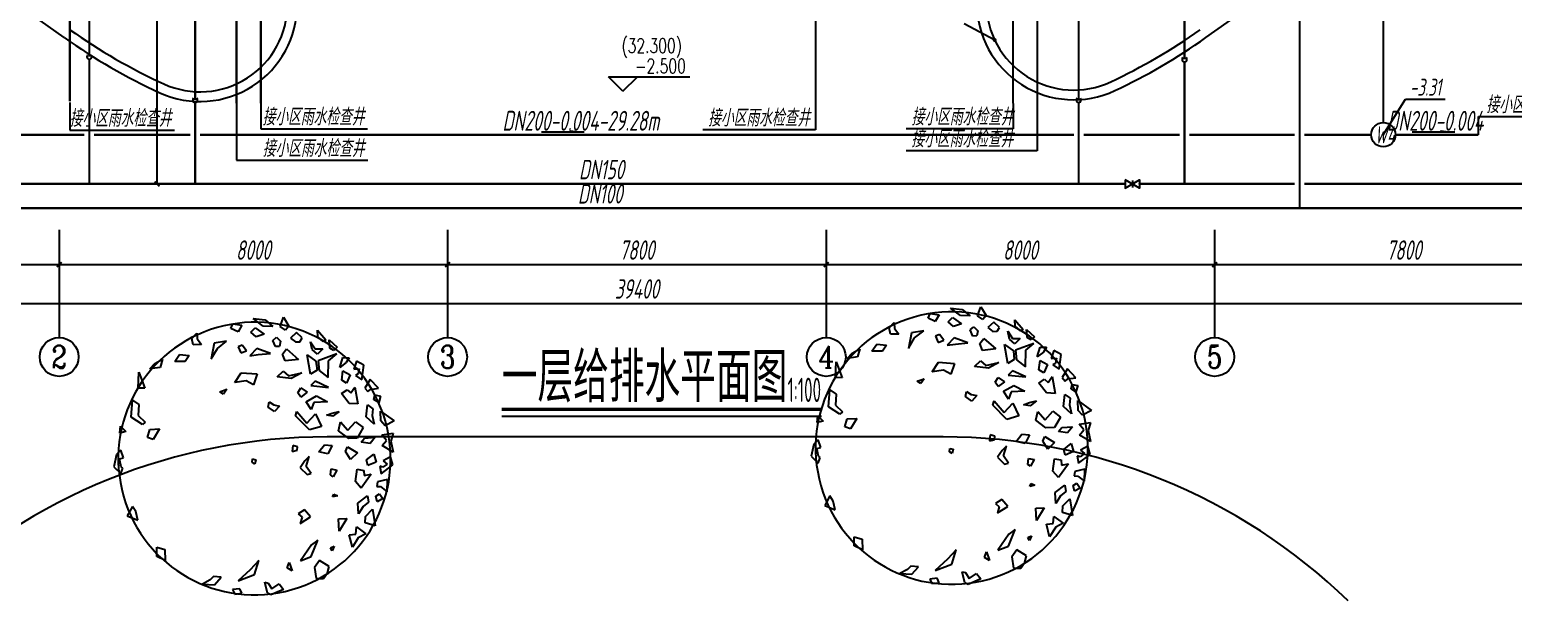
# Model space of a CAD drawing. Header units: millimetres. Extents: x 431368 to 504968, y -86454 to -30681.
# Drawn here: x 458347 to 488907, y -86454 to -74543 of the extents above; entities that cross this region are included whole.
import ezdxf
from ezdxf.enums import TextEntityAlignment as Align

# ---------------------------------------------------------------- set-up
doc = ezdxf.new("R2010")
doc.units = ezdxf.units.MM
doc.header["$LTSCALE"] = 1000
doc.header["$MEASUREMENT"] = 0
doc.linetypes.add('DASH', pattern=[0.35, 0.25, -0.1])
doc.layers.get('0').update_dxf_attribs({"linetype": 'CONTINUOUS'})
doc.layers.get('Defpoints').update_dxf_attribs({"linetype": 'CONTINUOUS'})
for name, color, linetype in [('AXIS', 3, 'CONTINUOUS'), ('AXIS_TEXT', 7, 'CONTINUOUS'), ('DIM_ELEV', 3, 'CONTINUOUS'), ('DIM_LEAD', 3, 'CONTINUOUS'), ('DIM_SYMB', 3, 'CONTINUOUS'), ('PIPE-污水', 2, 'DASH'), ('PIPE-消防', 1, 'TG_X'), ('PIPE-给水', 3, 'TG_J'), ('PIPE-雨水', 4, 'TG_Y'), ('PUB_TEXT', 7, 'CONTINUOUS'), ('ROAD', 8, 'CONTINUOUS'), ('TEXT_污水', 7, 'CONTINUOUS'), ('TWT_DIM', 3, 'CONTINUOUS'), ('TWT_LEAD', 3, 'CONTINUOUS'), ('TWT_SYMB', 3, 'CONTINUOUS'), ('TWT_TEXT', 7, 'CONTINUOUS'), ('VALVE_消防', 7, 'CONTINUOUS'), ('WELL_污水', 2, 'CONTINUOUS'), ('图层1', 251, 'CONTINUOUS')]:
    doc.layers.add(name, color=color, linetype=linetype)
doc.styles.add('_TCH_AXIS', font='COMPLEX', dxfattribs={"bigfont": 'GBCBIG'})
doc.styles.add('_TCH_DIM', font='SIMPLEX', dxfattribs={"bigfont": 'GBCBIG'})
doc.styles.add('COMPLEX', font='COMPLEX')
doc.styles.add('FS-TEXT', font='gbeitc.shx', dxfattribs={"width": 0.75, "height": 600, "bigfont": 'hztxt.shx'})
doc.styles.add('FS-TEXT_T3', font='gbeitc.shx', dxfattribs={"width": 0.75, "bigfont": 'hztxt.shx'})
doc.styles.get("Standard").update_dxf_attribs({"font": 'GBENOR', "bigfont": 'GBCBIG'})
doc.styles.add('TG_LINETYPE', font='SIMPLEX', dxfattribs={"width": 0.8, "height": 3, "bigfont": 'HZTXT'})
doc.linetypes.add('TG_J', pattern='A,2,-0.3,["J",TG_LINETYPE,S=0.1,R=0,X=-0.23,Y=-0.15],0', length=2.3)
doc.linetypes.add('TG_X', pattern='A,2,-0.3,["X",TG_LINETYPE,S=0.1,R=0,X=-0.23,Y=-0.15],0', length=2.3)
doc.linetypes.add('TG_X1', pattern='A,2,-0.6,["X1",TG_LINETYPE,S=0.1,R=0,X=-0.52,Y=-0.15],0', length=2.6)
doc.linetypes.add('TG_Y', pattern='A,3.5,-0.4,["Y",TG_LINETYPE,S=0.1,R=0,X=-0.35,Y=-0.2],0', length=3.9)
doc.dimstyles.new('_TCH_ARCH&&100', dxfattribs={"dimtxt": 400, "dimasz": 100, "dimexe": 250, "dimexo": 300, "dimgap": 100, "dimtad": 1, "dimdec": 0, "dimzin": 0, "dimdsep": 46, "dimtxsty": 'FS-TEXT_T3', "dimblk": 'ARCHTICK', "dimcen": 0.09, "dimclrt": 7, "dimazin": 2, "dimtfac": 1, "dimtdec": 0, "dimtix": 1, "dimtmove": 2, "dimatfit": 3, "dimfxl": 1, "dimtolj": 1, "dimtzin": 0, "dimarcsym": 0})
doc.dimstyles.new('_TWT_ARCH&&100', dxfattribs={"dimtxt": 400, "dimasz": 100, "dimexe": 250, "dimexo": 300, "dimgap": 100, "dimtad": 1, "dimdec": 0, "dimzin": 0, "dimdsep": 46, "dimtxsty": 'FS-TEXT_T3', "dimblk": 'ARCHTICK', "dimcen": 0.09, "dimclrt": 7, "dimazin": 2, "dimtfac": 1, "dimtdec": 0, "dimtix": 1, "dimtmove": 2, "dimatfit": 3, "dimfxl": 1, "dimtolj": 1, "dimtzin": 0, "dimarcsym": 0})

# ---------------------------------------------------------------- blocks, each defined once
blk = doc.blocks.new('_AXISO')
blk.add_circle((0, 0), 0.5)
at = {"layer": 'AXIS_TEXT', "style": 'COMPLEX', "width": 1.041667}
blk.add_attdef('A', text='', height=0.56, dxfattribs=at).set_placement((-0.25, -0.28), (0.25, -0.28), align=Align.FIT)
blk = doc.blocks.new('A$C582D6D0B')
at = {"layer": '图层1'}
for p, q in [((45285, 5749), (45074, 5905)), ((45074, 5905), (45321, 5877)), ((45321, 5877), (45483, 5743)), ((45636, 5745), (45703, 5931)), ((45703, 5931), (45810, 5751)), ((30255, 5481), (30298, 5577)), ((30298, 5577), (30480, 5550)), ((30480, 5550), (30402, 5413)), ((30922, 5533), (30711, 5689)), ((30711, 5689), (30958, 5660)), ((31120, 5527), (30922, 5533)), ((30958, 5660), (31120, 5527)), ((31273, 5528), (31340, 5714)), ((31379, 5450), (31273, 5528)), ((31340, 5714), (31447, 5534)), ((31447, 5534), (31379, 5450)), ((43811, 5494), (43917, 5604)), ((43917, 5604), (43922, 5486)), ((44618, 5698), (44662, 5793)), ((44765, 5629), (44618, 5698)), ((44662, 5793), (44843, 5767)), ((44843, 5767), (44765, 5629)), ((45030, 5622), (45119, 5711)), ((45139, 5527), (45030, 5622)), ((45119, 5711), (45302, 5582)), ((45302, 5582), (45139, 5527)), ((45483, 5743), (45285, 5749)), ((45485, 5453), (45557, 5521)), ((45557, 5521), (45641, 5438)), ((45742, 5666), (45636, 5745)), ((45810, 5751), (45742, 5666)), ((45972, 5617), (45846, 5502)), ((45846, 5502), (45951, 5424)), ((46086, 5507), (45972, 5617)), ((46038, 5427), (46086, 5507)), ((46409, 5530), (46400, 5664)), ((46400, 5664), (46577, 5466)), ((46518, 5436), (46409, 5530)), ((29448, 5278), (29554, 5388)), ((29478, 5148), (29448, 5278)), ((29554, 5388), (29559, 5269)), ((29559, 5269), (29651, 5154)), ((30162, 5220), (29908, 5179)), ((29976, 5075), (30162, 5220)), ((30402, 5413), (30255, 5481)), ((30666, 5405), (30755, 5494)), ((30776, 5311), (30666, 5405)), ((30755, 5494), (30938, 5366)), ((30938, 5366), (30776, 5311)), ((31121, 5237), (31193, 5305)), ((31172, 5112), (31121, 5237)), ((31193, 5305), (31278, 5222)), ((31278, 5222), (31259, 5115)), ((31609, 5401), (31482, 5286)), ((31482, 5286), (31588, 5208)), ((31588, 5208), (31675, 5211)), ((31722, 5290), (31609, 5401)), ((31675, 5211), (31722, 5290)), ((31932, 5048), (31894, 5210)), ((31894, 5210), (31994, 5062)), ((32045, 5313), (32036, 5448)), ((32036, 5448), (32213, 5250)), ((32155, 5219), (32045, 5313)), ((32213, 5250), (32155, 5219)), ((32296, 5081), (32280, 5248)), ((32280, 5248), (32446, 5098)), ((43841, 5364), (43811, 5494)), ((44015, 5370), (43841, 5364)), ((43922, 5486), (44015, 5370)), ((44272, 5396), (44214, 5075)), ((44214, 5075), (44339, 5292)), ((44525, 5437), (44272, 5396)), ((44339, 5292), (44525, 5437)), ((44850, 5358), (44770, 5323)), ((44770, 5323), (44821, 5198)), ((44821, 5198), (44942, 5243)), ((44942, 5243), (44850, 5358)), ((45150, 5291), (45010, 5139)), ((45437, 5186), (45150, 5291)), ((45535, 5328), (45485, 5453)), ((45622, 5331), (45535, 5328)), ((45641, 5438), (45622, 5331)), ((45680, 5174), (45766, 5279)), ((45766, 5279), (46013, 5063)), ((45951, 5424), (46038, 5427)), ((46295, 5264), (46257, 5427)), ((46257, 5427), (46357, 5279)), ((46404, 5170), (46295, 5264)), ((46357, 5279), (46510, 5280)), ((46510, 5280), (46404, 5170)), ((46577, 5466), (46518, 5436)), ((46659, 5297), (46643, 5464)), ((46643, 5464), (46809, 5315)), ((46737, 5247), (46659, 5297)), ((46809, 5315), (46737, 5247)), ((29097, 4804), (29196, 4946)), ((29196, 4946), (29398, 4925)), ((29398, 4925), (29316, 4803)), ((29651, 5154), (29478, 5148)), ((29908, 5179), (29851, 4858)), ((29851, 4858), (29976, 5075)), ((30486, 5142), (30407, 5106)), ((30407, 5106), (30458, 4981)), ((30458, 4981), (30579, 5026)), ((30579, 5026), (30486, 5142)), ((30787, 5074), (30647, 4922)), ((30647, 4922), (30817, 4945)), ((31074, 4970), (30787, 5074)), ((30817, 4945), (31074, 4970)), ((31259, 5115), (31172, 5112)), ((31317, 4958), (31403, 5063)), ((31372, 4816), (31317, 4958)), ((31403, 5063), (31650, 4846)), ((31895, 4544), (31825, 4938)), ((31825, 4938), (32008, 4810)), ((32041, 4954), (31932, 5048)), ((31994, 5062), (32147, 5064)), ((32147, 5064), (32041, 4954)), ((32434, 4959), (32050, 4819)), ((32269, 4818), (32434, 4959)), ((32374, 5030), (32296, 5081)), ((32446, 5098), (32374, 5030)), ((42948, 4868), (43054, 4978)), ((43159, 4900), (42948, 4868)), ((43054, 4978), (43209, 5065)), ((43209, 5065), (43159, 4900)), ((43460, 5020), (43559, 5163)), ((43679, 5020), (43460, 5020)), ((43559, 5163), (43761, 5141)), ((43761, 5141), (43679, 5020)), ((45010, 5139), (45180, 5161)), ((45180, 5161), (45437, 5186)), ((45735, 5033), (45680, 5174)), ((46013, 5063), (45735, 5033)), ((46258, 4760), (46189, 5155)), ((46189, 5155), (46372, 5026)), ((46372, 5026), (46392, 4843)), ((46797, 5175), (46413, 5036)), ((46413, 5036), (46437, 4836)), ((46624, 4691), (46632, 5035)), ((46632, 5035), (46797, 5175)), ((46861, 4900), (46923, 5102)), ((46991, 4998), (46861, 4900)), ((46923, 5102), (47056, 5098)), ((47056, 5098), (46991, 4998)), ((47203, 5030), (47153, 4865)), ((47354, 4945), (47203, 5030)), ((47314, 4645), (47354, 4945)), ((28585, 4652), (28691, 4762)), ((28796, 4683), (28585, 4652)), ((28691, 4762), (28846, 4849)), ((28846, 4849), (28796, 4683)), ((29316, 4803), (29097, 4804)), ((31207, 4488), (31334, 4603)), ((31334, 4603), (31443, 4508)), ((31650, 4846), (31372, 4816)), ((32029, 4626), (31895, 4544)), ((32008, 4810), (32029, 4626)), ((32050, 4819), (32074, 4620)), ((32074, 4620), (32261, 4475)), ((32261, 4475), (32269, 4818)), ((32498, 4683), (32560, 4886)), ((32628, 4782), (32498, 4683)), ((32537, 4419), (32558, 4612)), ((32558, 4612), (32709, 4527)), ((32560, 4886), (32693, 4882)), ((32693, 4882), (32628, 4782)), ((32840, 4813), (32790, 4648)), ((32790, 4648), (32898, 4656)), ((32991, 4729), (32840, 4813)), ((32898, 4656), (32879, 4549)), ((32950, 4429), (32991, 4729)), ((42711, 4472), (42723, 4799)), ((42723, 4799), (42843, 4468)), ((44699, 4589), (44828, 4789)), ((44931, 4625), (44699, 4589)), ((44828, 4789), (45162, 4764)), ((45082, 4541), (44931, 4625)), ((45162, 4764), (45082, 4541)), ((45570, 4704), (45697, 4819)), ((45863, 4669), (45570, 4704)), ((45697, 4819), (45806, 4725)), ((45806, 4725), (46076, 4787)), ((46076, 4787), (45863, 4669)), ((46392, 4843), (46258, 4760)), ((46357, 4613), (46268, 4524)), ((46627, 4487), (46357, 4613)), ((46437, 4836), (46624, 4691)), ((46900, 4635), (46921, 4828)), ((47002, 4573), (46900, 4635)), ((46921, 4828), (47072, 4743)), ((47072, 4743), (47002, 4573)), ((47153, 4865), (47261, 4872)), ((47242, 4766), (47183, 4735)), ((47183, 4735), (47314, 4645)), ((47261, 4872), (47242, 4766)), ((47487, 4651), (47375, 4472)), ((47661, 4469), (47487, 4651)), ((28348, 4255), (28360, 4583)), ((28360, 4583), (28480, 4252)), ((30335, 4372), (30464, 4573)), ((30568, 4409), (30335, 4372)), ((30464, 4573), (30799, 4548)), ((30719, 4324), (30568, 4409)), ((30799, 4548), (30719, 4324)), ((31499, 4453), (31207, 4488)), ((31443, 4508), (31713, 4571)), ((31713, 4571), (31499, 4453)), ((31994, 4396), (31905, 4307)), ((31905, 4307), (32264, 4271)), ((32264, 4271), (31994, 4396)), ((32638, 4357), (32537, 4419)), ((32709, 4527), (32638, 4357)), ((32879, 4549), (32820, 4518)), ((32820, 4518), (32950, 4429)), ((33124, 4435), (33012, 4255)), ((33298, 4253), (33124, 4435)), ((42843, 4468), (42711, 4472)), ((44392, 4398), (44534, 4448)), ((44469, 4348), (44392, 4398)), ((44534, 4448), (44469, 4348)), ((45996, 4376), (46061, 4476)), ((46060, 4288), (45996, 4376)), ((46191, 4386), (46060, 4288)), ((46061, 4476), (46191, 4386)), ((46169, 4193), (46383, 4311)), ((46268, 4524), (46627, 4487)), ((46383, 4311), (46608, 4192)), ((46897, 4361), (47011, 4439)), ((47054, 4158), (46897, 4361)), ((47011, 4439), (47092, 4372)), ((47092, 4372), (47173, 4493)), ((47173, 4493), (47231, 4148)), ((47375, 4472), (47436, 4400)), ((47436, 4400), (47491, 4447)), ((47491, 4447), (47661, 4469)), ((47560, 4241), (47583, 4332)), ((47583, 4332), (47698, 4307)), ((47698, 4307), (47662, 4179)), ((28201, 3658), (28230, 4006)), ((28230, 4006), (28360, 3917)), ((28480, 4252), (28348, 4255)), ((30029, 4182), (30171, 4232)), ((30106, 4132), (30029, 4182)), ((30171, 4232), (30106, 4132)), ((31633, 4159), (31697, 4259)), ((31697, 4071), (31633, 4159)), ((31697, 4259), (31828, 4170)), ((31828, 4170), (31697, 4071)), ((31806, 3977), (32020, 4095)), ((31910, 3813), (31806, 3977)), ((32245, 3976), (31963, 3962)), ((32020, 4095), (32245, 3976)), ((32534, 4145), (32648, 4222)), ((32690, 3942), (32534, 4145)), ((32648, 4222), (32729, 4156)), ((32729, 4156), (32810, 4277)), ((32810, 4277), (32868, 3932)), ((33012, 4255), (33073, 4184)), ((33073, 4184), (33128, 4231)), ((33128, 4231), (33298, 4253)), ((33197, 4025), (33220, 4115)), ((33299, 3963), (33197, 4025)), ((33220, 4115), (33335, 4091)), ((33335, 4091), (33299, 3963)), ((42564, 3874), (42593, 4223)), ((42593, 4223), (42723, 4133)), ((42723, 4133), (42709, 3908)), ((45385, 4081), (45404, 4188)), ((45515, 3991), (45385, 4081)), ((45404, 4188), (45506, 4126)), ((45506, 4126), (45621, 4101)), ((45621, 4101), (45515, 3991)), ((45952, 3904), (45974, 3995)), ((45974, 3995), (46184, 3753)), ((46273, 4029), (46169, 4193)), ((46326, 4178), (46273, 4029)), ((46608, 4192), (46326, 4178)), ((46706, 3958), (46851, 3992)), ((46851, 3992), (46720, 3894)), ((47231, 4148), (47054, 4158)), ((47402, 3880), (47433, 4126)), ((47433, 4126), (47539, 4048)), ((47539, 4048), (47527, 3909)), ((47662, 4179), (47560, 4241)), ((47706, 3796), (47703, 4001)), ((47703, 4001), (47983, 3797)), ((28360, 3917), (28346, 3691)), ((28346, 3691), (28488, 3553)), ((31022, 3864), (31041, 3971)), ((31152, 3775), (31022, 3864)), ((31041, 3971), (31143, 3909)), ((31143, 3909), (31258, 3885)), ((31258, 3885), (31152, 3775)), ((31588, 3688), (31611, 3778)), ((31875, 3395), (31588, 3688)), ((31611, 3778), (31820, 3536)), ((31820, 3536), (31995, 3730)), ((31963, 3962), (31910, 3813)), ((31995, 3730), (32121, 3469)), ((32221, 3697), (32342, 3742)), ((32357, 3677), (32221, 3697)), ((32342, 3742), (32488, 3776)), ((32488, 3776), (32357, 3677)), ((32868, 3932), (32690, 3942)), ((33039, 3664), (33070, 3910)), ((33070, 3910), (33176, 3832)), ((33176, 3832), (33164, 3692)), ((33164, 3692), (33205, 3514)), ((33343, 3580), (33340, 3784)), ((33340, 3784), (33620, 3581)), ((42333, 3547), (42344, 3687)), ((42344, 3687), (42457, 3576)), ((42796, 3723), (42564, 3874)), ((42709, 3908), (42851, 3770)), ((42851, 3770), (42796, 3723)), ((46238, 3611), (45952, 3904)), ((46184, 3753), (46358, 3947)), ((46484, 3685), (46238, 3611)), ((46358, 3947), (46484, 3685)), ((46584, 3913), (46706, 3958)), ((46720, 3894), (46584, 3913)), ((46833, 3595), (46879, 3776)), ((46879, 3776), (47028, 3606)), ((47028, 3606), (47185, 3779)), ((47185, 3779), (47343, 3661)), ((47568, 3730), (47402, 3880)), ((47527, 3909), (47568, 3730)), ((47795, 3697), (47706, 3796)), ((47983, 3797), (47795, 3697)), ((27970, 3331), (27981, 3470)), ((27981, 3470), (28094, 3360)), ((28433, 3506), (28201, 3658)), ((28488, 3553), (28433, 3506)), ((28538, 3240), (28588, 3405)), ((28588, 3405), (28782, 3416)), ((28782, 3416), (28657, 3199)), ((32121, 3469), (31875, 3395)), ((32470, 3379), (32516, 3560)), ((32681, 3222), (32470, 3379)), ((32516, 3560), (32665, 3389)), ((32665, 3389), (32822, 3562)), ((32822, 3562), (32980, 3445)), ((32980, 3445), (32855, 3228)), ((33205, 3514), (33039, 3664)), ((33432, 3481), (33343, 3580)), ((33620, 3581), (33432, 3481)), ((42457, 3576), (42333, 3547)), ((42901, 3457), (42951, 3622)), ((43020, 3416), (42901, 3457)), ((42951, 3622), (43145, 3632)), ((43145, 3632), (43020, 3416)), ((47044, 3439), (46833, 3595)), ((47218, 3445), (47044, 3439)), ((47343, 3661), (47218, 3445)), ((47303, 3362), (47371, 3446)), ((47484, 3335), (47303, 3362)), ((47371, 3446), (47587, 3461)), ((47587, 3461), (47484, 3335)), ((47729, 3511), (47961, 3548)), ((47821, 3396), (47729, 3511)), ((47736, 3291), (47821, 3396)), ((47961, 3548), (47911, 3383)), ((47911, 3383), (47964, 3155)), ((28094, 3360), (27970, 3331)), ((28657, 3199), (28538, 3240)), ((31532, 3077), (31517, 2954)), ((31627, 3047), (31532, 3077)), ((32067, 2944), (32186, 3091)), ((32186, 3091), (32343, 3076)), ((32343, 3076), (32252, 2901)), ((32855, 3228), (32681, 3222)), ((32940, 3145), (33008, 3229)), ((33121, 3119), (32940, 3145)), ((33008, 3229), (33224, 3245)), ((33224, 3245), (33121, 3119)), ((33365, 3295), (33598, 3331)), ((33458, 3179), (33365, 3295)), ((33372, 3074), (33458, 3179)), ((33601, 2939), (33372, 3074)), ((33598, 3331), (33548, 3166)), ((33548, 3166), (33601, 2939)), ((42260, 3104), (42208, 2853)), ((42349, 3192), (42260, 3104)), ((42407, 3035), (42349, 3192)), ((45895, 3293), (45880, 3170)), ((45880, 3170), (45984, 3194)), ((45990, 3264), (45895, 3293)), ((45984, 3194), (45990, 3264)), ((46233, 3064), (46144, 2975)), ((46170, 2861), (46233, 3064)), ((46430, 3160), (46549, 3307)), ((46615, 3118), (46430, 3160)), ((46549, 3307), (46706, 3292)), ((46706, 3292), (46615, 3118)), ((46976, 3167), (47019, 3262)), ((47079, 3003), (46976, 3167)), ((47019, 3262), (47223, 3138)), ((47223, 3138), (47079, 3003)), ((47414, 2995), (47565, 3116)), ((47565, 3116), (47612, 2950)), ((47964, 3155), (47736, 3291)), ((47907, 3060), (47756, 2978)), ((47954, 2893), (47907, 3060)), ((27897, 2887), (27845, 2636)), ((27986, 2976), (27897, 2887)), ((27961, 2799), (28044, 2819)), ((27998, 2637), (27961, 2799)), ((28044, 2819), (27986, 2976)), ((30693, 2729), (30698, 2799)), ((30698, 2799), (30768, 2781)), ((30768, 2781), (30745, 2690)), ((31517, 2954), (31621, 2978)), ((31621, 2978), (31627, 3047)), ((31781, 2758), (31682, 2616)), ((31870, 2847), (31781, 2758)), ((31807, 2645), (31870, 2847)), ((32252, 2901), (32067, 2944)), ((32613, 2950), (32656, 3046)), ((32716, 2786), (32613, 2950)), ((32656, 3046), (32860, 2922)), ((32860, 2922), (32716, 2786)), ((33051, 2779), (33202, 2900)), ((33079, 2663), (33051, 2779)), ((33202, 2900), (33249, 2733)), ((33544, 2843), (33392, 2761)), ((33392, 2761), (33474, 2691)), ((33591, 2677), (33544, 2843)), ((42208, 2853), (42350, 2714)), ((42324, 3016), (42407, 3035)), ((42361, 2854), (42324, 3016)), ((42350, 2714), (42390, 2826)), ((42390, 2826), (42361, 2854)), ((45056, 2946), (45062, 3015)), ((45109, 2907), (45056, 2946)), ((45062, 3015), (45131, 2997)), ((45131, 2997), (45109, 2907)), ((46144, 2975), (46045, 2832)), ((46045, 2832), (46187, 2694)), ((46270, 2713), (46170, 2861)), ((46671, 2686), (46686, 2809)), ((46686, 2809), (46801, 2785)), ((46801, 2785), (46723, 2647)), ((47185, 2549), (47219, 2803)), ((47219, 2803), (47354, 2778)), ((47354, 2778), (47364, 2673)), ((47442, 2879), (47414, 2995)), ((47612, 2950), (47442, 2879)), ((47748, 2845), (47685, 2865)), ((47685, 2865), (47714, 2710)), ((47714, 2710), (47954, 2893)), ((47837, 2907), (47748, 2845)), ((47756, 2978), (47837, 2907)), ((27845, 2636), (27987, 2498)), ((27987, 2498), (28026, 2610)), ((28026, 2610), (27998, 2637)), ((30745, 2690), (30693, 2729)), ((31682, 2616), (31824, 2478)), ((31907, 2497), (31807, 2645)), ((31824, 2478), (31907, 2497)), ((32307, 2470), (32323, 2593)), ((32360, 2431), (32307, 2470)), ((32323, 2593), (32438, 2568)), ((32438, 2568), (32360, 2431)), ((32822, 2333), (32855, 2587)), ((32855, 2587), (32990, 2561)), ((33144, 2485), (32941, 2200)), ((32990, 2561), (33001, 2457)), ((33001, 2457), (33144, 2485)), ((33249, 2733), (33079, 2663)), ((33385, 2629), (33322, 2649)), ((33322, 2649), (33351, 2493)), ((33351, 2493), (33591, 2677)), ((33474, 2691), (33385, 2629)), ((46187, 2694), (46270, 2713)), ((46723, 2647), (46671, 2686)), ((47304, 2416), (47185, 2549)), ((47507, 2701), (47304, 2416)), ((47364, 2673), (47507, 2701)), ((47635, 2543), (47627, 2450)), ((47627, 2450), (47699, 2444)), ((47841, 2591), (47635, 2543)), ((47835, 2340), (47841, 2591)), ((32941, 2200), (32822, 2333)), ((33272, 2327), (33264, 2233)), ((33264, 2233), (33336, 2228)), ((33478, 2374), (33272, 2327)), ((33336, 2228), (33472, 2123)), ((33472, 2123), (33478, 2374)), ((46709, 2234), (46740, 2292)), ((46813, 2258), (46709, 2234)), ((46740, 2292), (46813, 2258)), ((47235, 2106), (47431, 2258)), ((47431, 2258), (47451, 2128)), ((47602, 2249), (47682, 2297)), ((47630, 2133), (47602, 2249)), ((47746, 2198), (47630, 2133)), ((47682, 2297), (47746, 2198)), ((47699, 2444), (47835, 2340)), ((32346, 2018), (32376, 2076)), ((32450, 2041), (32346, 2018)), ((32376, 2076), (32450, 2041)), ((32872, 1889), (33068, 2042)), ((32884, 1666), (32872, 1889)), ((33088, 1912), (32981, 1821)), ((33068, 2042), (33088, 1912)), ((33239, 2033), (33319, 2081)), ((33267, 1917), (33239, 2033)), ((33383, 1982), (33267, 1917)), ((33319, 2081), (33383, 1982)), ((42594, 2036), (42486, 1840)), ((42486, 1840), (42703, 1754)), ((42662, 1932), (42594, 2036)), ((42703, 1754), (42662, 1932)), ((46136, 1965), (46002, 1883)), ((46002, 1883), (46083, 1816)), ((46257, 1822), (46136, 1965)), ((47247, 1882), (47235, 2106)), ((47344, 2038), (47247, 1882)), ((47451, 2128), (47344, 2038)), ((47391, 1831), (47533, 1978)), ((47533, 1978), (47588, 1637)), ((28231, 1820), (28122, 1624)), ((28122, 1624), (28340, 1537)), ((28298, 1716), (28231, 1820)), ((28340, 1537), (28298, 1716)), ((31773, 1749), (31639, 1666)), ((31639, 1666), (31720, 1600)), ((31684, 1472), (31894, 1606)), ((31720, 1600), (31684, 1472)), ((31894, 1606), (31773, 1749)), ((32472, 1568), (32645, 1574)), ((32486, 1315), (32472, 1568)), ((32645, 1574), (32486, 1315)), ((32981, 1821), (32884, 1666)), ((33021, 1482), (33028, 1615)), ((33028, 1615), (33170, 1762)), ((33170, 1762), (33224, 1420)), ((46047, 1688), (46257, 1822)), ((46083, 1816), (46047, 1688)), ((46835, 1785), (47009, 1791)), ((46849, 1532), (46835, 1785)), ((47009, 1791), (46849, 1532)), ((47189, 1467), (47205, 1614)), ((47205, 1614), (47395, 1476)), ((47384, 1699), (47391, 1831)), ((47588, 1637), (47384, 1699)), ((32691, 1237), (32826, 1251)), ((32757, 980), (32691, 1237)), ((32826, 1251), (32842, 1398)), ((32842, 1398), (33032, 1259)), ((33032, 1259), (32880, 1177)), ((33224, 1420), (33021, 1482)), ((46280, 1247), (46049, 920)), ((46270, 1005), (46411, 1345)), ((46411, 1345), (46280, 1247)), ((47054, 1453), (47189, 1467)), ((47120, 1196), (47054, 1453)), ((47244, 1394), (47120, 1196)), ((47395, 1476), (47244, 1394)), ((28731, 791), (28731, 979)), ((28731, 979), (28896, 931)), ((28896, 931), (28903, 711)), ((31917, 1030), (31686, 704)), ((31907, 789), (32047, 1129)), ((32047, 1129), (31917, 1030)), ((32304, 966), (32383, 1001)), ((32340, 906), (32304, 966)), ((32383, 1001), (32340, 906)), ((32880, 1177), (32757, 980)), ((43094, 1007), (43094, 1195)), ((43094, 1195), (43259, 1147)), ((43266, 927), (43094, 1007)), ((43259, 1147), (43266, 927)), ((45193, 927), (45019, 734)), ((45107, 634), (45193, 927)), ((46049, 920), (46270, 1005)), ((46442, 925), (46343, 783)), ((46645, 801), (46442, 925)), ((46667, 1182), (46747, 1218)), ((46703, 1122), (46667, 1182)), ((46747, 1218), (46703, 1122)), ((28903, 711), (28731, 791)), ((30830, 711), (30655, 517)), ((30744, 418), (30830, 711)), ((31413, 555), (31453, 667)), ((31453, 667), (31515, 493)), ((31686, 704), (31907, 789)), ((32079, 709), (31980, 566)), ((32282, 585), (32079, 709)), ((45019, 734), (44765, 504)), ((44765, 504), (45107, 634)), ((45776, 772), (45816, 883)), ((45878, 710), (45776, 772)), ((45816, 883), (45878, 710)), ((46343, 783), (46375, 551)), ((46528, 552), (46609, 673)), ((46609, 673), (46645, 801)), ((29827, 309), (29672, 222)), ((29899, 377), (29827, 309)), ((30056, 362), (29899, 377)), ((29916, 210), (30056, 362)), ((30655, 517), (30402, 288)), ((30402, 288), (30744, 418)), ((31515, 493), (31413, 555)), ((31980, 566), (32012, 335)), ((32012, 335), (32165, 336)), ((32165, 336), (32246, 457)), ((32246, 457), (32282, 585)), ((44191, 525), (44036, 438)), ((44036, 438), (44279, 426)), ((44263, 593), (44191, 525)), ((44419, 578), (44263, 593)), ((44279, 426), (44419, 578)), ((44802, 342), (44653, 325)), ((44653, 325), (44696, 232)), ((44846, 249), (44802, 342)), ((45371, 251), (45318, 478)), ((45318, 478), (45388, 460)), ((45388, 460), (45460, 340)), ((45704, 328), (45444, 217)), ((45460, 340), (45611, 443)), ((45611, 443), (45704, 328)), ((46375, 551), (46528, 552)), ((29672, 222), (29916, 210)), ((30439, 126), (30290, 108)), ((30290, 108), (30333, 16)), ((30333, 16), (30482, 33)), ((30482, 33), (30439, 126)), ((31008, 35), (30955, 262)), ((30955, 262), (31025, 244)), ((31081, 0), (31008, 35)), ((31025, 244), (31097, 123)), ((31340, 111), (31081, 0)), ((31097, 123), (31248, 227)), ((31248, 227), (31340, 111)), ((44696, 232), (44846, 249)), ((45444, 217), (45371, 251))]:
    blk.add_line(p, q, dxfattribs=at)
at = {"layer": '图层1', "extrusion": (0, 0, -1)}
for centre in [(30741, 2806), (45104, 3023)]:
    blk.add_ellipse(centre, major_axis=(2733, 632), ratio=1, start_param=-1.570221768347967, end_param=4.71296353883162, dxfattribs=at)
blk = doc.blocks.new('_ArchTick')
at = {"color": 0, "linetype": 'ByBlock', "const_width": 0.4}
blk.add_lwpolyline([(-0.5, -0.5), (0.5, 0.5)], dxfattribs=at)
blk = doc.blocks.new('*D37')
at = {"layer": 'AXIS', "color": 0, "lineweight": -2, "transparency": 16777216}
for p, q in [((451155, -78964), (451155, -80430)), ((490555, -78964), (490555, -80430)), ((451155, -80180), (490555, -80180))]:
    blk.add_line(p, q, dxfattribs=at)
at = {"layer": 'Defpoints', "color": 0, "transparency": 16777216}
for p in [(451155, -78664), (490555, -78664), (490555, -80180)]:
    blk.add_point(p, dxfattribs=at)
at = {"layer": 'AXIS', "color": 0, "lineweight": -2, "transparency": 16777216, "xscale": 100, "yscale": 100, "zscale": 100, "rotation": 180}
blk.add_blockref('_ArchTick', (451155, -80180), dxfattribs=at)
at = {"layer": 'AXIS', "color": 0, "lineweight": -2, "transparency": 16777216, "xscale": 100, "yscale": 100, "zscale": 100}
blk.add_blockref('_ArchTick', (490555, -80180), dxfattribs=at)
at = {"layer": 'AXIS', "color": 7, "transparency": 16777216, "insert": (470855, -79880), "char_height": 400, "attachment_point": 5, "style": 'FS-TEXT_T3'}
blk.add_mtext('\\A1;39400', dxfattribs=at)
blk = doc.blocks.new('*D38')
at = {"layer": 'AXIS', "color": 0, "lineweight": -2, "transparency": 16777216}
for p, q in [((451155, -78964), (451155, -79630)), ((458955, -78964), (458955, -79630)), ((451155, -79380), (458955, -79380))]:
    blk.add_line(p, q, dxfattribs=at)
at = {"layer": 'Defpoints', "color": 0, "transparency": 16777216}
for p in [(451155, -78664), (458955, -78664), (458955, -79380)]:
    blk.add_point(p, dxfattribs=at)
at = {"layer": 'AXIS', "color": 0, "lineweight": -2, "transparency": 16777216, "xscale": 100, "yscale": 100, "zscale": 100, "rotation": 180}
blk.add_blockref('_ArchTick', (451155, -79380), dxfattribs=at)
at = {"layer": 'AXIS', "color": 0, "lineweight": -2, "transparency": 16777216, "xscale": 100, "yscale": 100, "zscale": 100}
blk.add_blockref('_ArchTick', (458955, -79380), dxfattribs=at)
at = {"layer": 'AXIS', "color": 7, "transparency": 16777216, "insert": (455055, -79080), "char_height": 400, "attachment_point": 5, "style": 'FS-TEXT_T3'}
blk.add_mtext('\\A1;7800', dxfattribs=at)
blk = doc.blocks.new('*D39')
at = {"layer": 'AXIS', "color": 0, "lineweight": -2, "transparency": 16777216}
for p, q in [((458955, -78964), (458955, -79630)), ((466955, -78964), (466955, -79630)), ((458955, -79380), (466955, -79380))]:
    blk.add_line(p, q, dxfattribs=at)
at = {"layer": 'Defpoints', "color": 0, "transparency": 16777216}
for p in [(458955, -78664), (466955, -78664), (466955, -79380)]:
    blk.add_point(p, dxfattribs=at)
at = {"layer": 'AXIS', "color": 0, "lineweight": -2, "transparency": 16777216, "xscale": 100, "yscale": 100, "zscale": 100, "rotation": 180}
blk.add_blockref('_ArchTick', (458955, -79380), dxfattribs=at)
at = {"layer": 'AXIS', "color": 0, "lineweight": -2, "transparency": 16777216, "xscale": 100, "yscale": 100, "zscale": 100}
blk.add_blockref('_ArchTick', (466955, -79380), dxfattribs=at)
at = {"layer": 'AXIS', "color": 7, "transparency": 16777216, "insert": (462955, -79080), "char_height": 400, "attachment_point": 5, "style": 'FS-TEXT_T3'}
blk.add_mtext('\\A1;8000', dxfattribs=at)
blk = doc.blocks.new('*D40')
at = {"layer": 'AXIS', "color": 0, "lineweight": -2, "transparency": 16777216}
for p, q in [((466955, -78964), (466955, -79630)), ((474755, -78964), (474755, -79630)), ((466955, -79380), (474755, -79380))]:
    blk.add_line(p, q, dxfattribs=at)
at = {"layer": 'Defpoints', "color": 0, "transparency": 16777216}
for p in [(466955, -78664), (474755, -78664), (474755, -79380)]:
    blk.add_point(p, dxfattribs=at)
at = {"layer": 'AXIS', "color": 0, "lineweight": -2, "transparency": 16777216, "xscale": 100, "yscale": 100, "zscale": 100, "rotation": 180}
blk.add_blockref('_ArchTick', (466955, -79380), dxfattribs=at)
at = {"layer": 'AXIS', "color": 0, "lineweight": -2, "transparency": 16777216, "xscale": 100, "yscale": 100, "zscale": 100}
blk.add_blockref('_ArchTick', (474755, -79380), dxfattribs=at)
at = {"layer": 'AXIS', "color": 7, "transparency": 16777216, "insert": (470855, -79080), "char_height": 400, "attachment_point": 5, "style": 'FS-TEXT_T3'}
blk.add_mtext('\\A1;7800', dxfattribs=at)
blk = doc.blocks.new('*D41')
at = {"layer": 'AXIS', "color": 0, "lineweight": -2, "transparency": 16777216}
for p, q in [((474755, -78964), (474755, -79630)), ((482755, -78964), (482755, -79630)), ((474755, -79380), (482755, -79380))]:
    blk.add_line(p, q, dxfattribs=at)
at = {"layer": 'Defpoints', "color": 0, "transparency": 16777216}
for p in [(474755, -78664), (482755, -78664), (482755, -79380)]:
    blk.add_point(p, dxfattribs=at)
at = {"layer": 'AXIS', "color": 0, "lineweight": -2, "transparency": 16777216, "xscale": 100, "yscale": 100, "zscale": 100, "rotation": 180}
blk.add_blockref('_ArchTick', (474755, -79380), dxfattribs=at)
at = {"layer": 'AXIS', "color": 0, "lineweight": -2, "transparency": 16777216, "xscale": 100, "yscale": 100, "zscale": 100}
blk.add_blockref('_ArchTick', (482755, -79380), dxfattribs=at)
at = {"layer": 'AXIS', "color": 7, "transparency": 16777216, "insert": (478755, -79080), "char_height": 400, "attachment_point": 5, "style": 'FS-TEXT_T3'}
blk.add_mtext('\\A1;8000', dxfattribs=at)
blk = doc.blocks.new('*D42')
at = {"layer": 'AXIS', "color": 0, "lineweight": -2, "transparency": 16777216}
for p, q in [((482755, -78964), (482755, -79630)), ((490555, -78964), (490555, -79630)), ((482755, -79380), (490555, -79380))]:
    blk.add_line(p, q, dxfattribs=at)
at = {"layer": 'Defpoints', "color": 0, "transparency": 16777216}
for p in [(482755, -78664), (490555, -78664), (490555, -79380)]:
    blk.add_point(p, dxfattribs=at)
at = {"layer": 'AXIS', "color": 0, "lineweight": -2, "transparency": 16777216, "xscale": 100, "yscale": 100, "zscale": 100, "rotation": 180}
blk.add_blockref('_ArchTick', (482755, -79380), dxfattribs=at)
at = {"layer": 'AXIS', "color": 0, "lineweight": -2, "transparency": 16777216, "xscale": 100, "yscale": 100, "zscale": 100}
blk.add_blockref('_ArchTick', (490555, -79380), dxfattribs=at)
at = {"layer": 'AXIS', "color": 7, "transparency": 16777216, "insert": (486655, -79080), "char_height": 400, "attachment_point": 5, "style": 'FS-TEXT_T3'}
blk.add_mtext('\\A1;7800', dxfattribs=at)
blk = doc.blocks.new('$VALVE$00000296')
for points in [[(-125, 72), (-125, -72), (125, 72), (125, -72), (-125, 72)], [(0, 60), (0, -64)]]:
    blk.add_lwpolyline(points)
for p in [(-125, 0), (125, 0)]:
    blk.add_point(p)
blk = doc.blocks.new('*D58')
at = {"layer": 'Defpoints', "color": 0, "transparency": 16777216}
for p in [(460503, -65718), (460970, -65718), (460503, -77718)]:
    blk.add_point(p, dxfattribs=at)
at = {"layer": 'TWT_DIM', "color": 0, "lineweight": -2, "transparency": 16777216}
for p, q in [((460803, -65718), (461220, -65718)), ((460970, -77718), (460970, -65718)), ((460803, -77718), (461220, -77718))]:
    blk.add_line(p, q, dxfattribs=at)
at = {"layer": 'TWT_DIM', "color": 0, "lineweight": -2, "transparency": 16777216, "xscale": 100, "yscale": 100, "zscale": 100}
for p, rotation in [((460970, -65718), 90), ((460970, -77718), 270)]:
    blk.add_blockref('_ArchTick', p, dxfattribs=dict(at, rotation=rotation))
at = {"layer": 'TWT_DIM', "color": 7, "transparency": 16777216, "insert": (460670, -71718), "char_height": 400, "attachment_point": 5, "rotation": 90, "style": 'FS-TEXT_T3'}
blk.add_mtext('\\A1;12000', dxfattribs=at)
blk = doc.blocks.new('$TWTSYS$00000187')
blk.add_circle((0, 0, 0), 0.5)

msp = doc.modelspace()

# ---------------------------------------------------------------- hatches: boundary and pattern name
at = {"layer": 'TWT_SYMB'}
for points in [[(469767.7, -76648.8), (469467.7, -76648.8), (469467.7, -76608.8)], [(487700.8, -76648.8), (487400.8, -76648.8), (487400.8, -76608.8)]]:
    msp.add_hatch(color=256, dxfattribs=at).paths.add_polyline_path(points)

# ---------------------------------------------------------------- linework, layer by layer
at = {"layer": 'AXIS'}
for p, q in [((458954.9, -78663.8), (458954.9, -80879.6)), ((466954.9, -78663.8), (466954.9, -80879.6)), ((474754.9, -78663.8), (474754.9, -80879.6)), ((482754.9, -78663.8), (482754.9, -80879.6))]:
    msp.add_line(p, q, dxfattribs=at)
at = {"layer": 'DIM_ELEV'}
for p, q in [((470568.1, -75811.3), (470268.1, -75511.3)), ((470268.1, -75511.3), (471948.1, -75511.3)), ((470568.1, -75811.3), (470868.1, -75511.3))]:
    msp.add_line(p, q, dxfattribs=at)
at = {"layer": 'DIM_LEAD'}
msp.add_line((478224.7, -74756.6), (477594.3, -74425), dxfattribs=at)
at = {"layer": 'DIM_LEAD', "const_width": 40}
msp.add_lwpolyline([(478242.4, -74765.9, 1), (478207, -74747.3, 1)], format="xyb", close=True, dxfattribs=at)
at = {"layer": 'DIM_SYMB', "const_width": 70}
msp.add_lwpolyline([(468071.4, -82357.7), (474658.8, -82357.7)], dxfattribs=at)
at = {"layer": 'DIM_SYMB'}
msp.add_lwpolyline([(468071.4, -82497.7), (474658.8, -82497.7)], dxfattribs=at)
at = {"layer": 'PIPE-污水', "linetype": 'DASH', "const_width": 45}
for points in [[(486228.7, -66967.9), (486228.7, -76456)], [(457304.9, -76706), (459474.9, -76706)], [(459674.9, -76706), (461654.9, -76706)], [(461854.9, -76706), (479854.9, -76706)], [(480054.9, -76706), (482034.9, -76706)], [(482234.9, -76706), (484404.9, -76706)], [(484604.9, -76706), (485978.7, -76706)], [(486478.7, -76706), (488186.7, -76706)]]:
    msp.add_lwpolyline(points, dxfattribs=at)
at = {"layer": 'PIPE-消防', "linetype": 'TG_X1', "ltscale": 0.6, "const_width": 45}
for points in [[(459574.9, -75101.2), (459574.9, -52297.9)], [(482134.9, -75153.8), (482134.9, -52297.9)], [(461754.9, -75990.8), (461754.9, -55437.9)], [(479954.9, -75990.8), (479954.9, -55437.9)], [(459574.9, -77717.9), (459574.9, -75151.2)], [(482134.9, -77717.9), (482134.9, -75203.8)], [(461754.9, -77717.9), (461754.9, -76040.8)], [(479954.9, -77717.9), (479954.9, -76040.8)], [(457304.9, -77717.9), (459574.9, -77717.9)], [(459574.9, -77717.9), (461754.9, -77717.9)], [(461754.9, -77717.9), (479954.9, -77717.9)], [(479954.9, -77717.9), (480910.2, -77717.9)], [(481210.2, -77717.9), (482134.9, -77717.9)], [(482134.9, -77717.9), (484404.9, -77717.9)], [(484604.9, -77717.9), (489634.9, -77717.9)]]:
    msp.add_lwpolyline(points, dxfattribs=at)
at = {"layer": 'PIPE-消防', "linetype": 'Continuous'}
for centre in [(459574.9, -75101.2), (482134.9, -75153.8), (461754.9, -75990.8), (479954.9, -75990.8)]:
    msp.add_arc(centre, 50, 135, 45, dxfattribs=at)
at = {"layer": 'PIPE-给水', "linetype": 'TG_J', "ltscale": 0.6, "const_width": 45}
for points in [[(484504.9, -78217.9), (484504.9, -51037.9)], [(457204.9, -78217.9), (484504.9, -78217.9)], [(484504.9, -78217.9), (492140.5, -78217.9)]]:
    msp.add_lwpolyline(points, dxfattribs=at)
at = {"layer": 'PIPE-雨水', "linetype": 'TG_Y', "ltscale": 0.6, "const_width": 45}
for points in [[(459174.9, -76020.6), (459174.9, -61837.9)], [(474536.5, -76081.7), (474534.9, -61837.9)]]:
    msp.add_lwpolyline(points, dxfattribs=at)
at = {"layer": 'PIPE-雨水', "linetype": 'DASH', "const_width": 45}
for points in [[(463108.4, -76060), (463108.4, -65487.9)], [(478601.4, -76060), (478601.4, -65487.9)], [(462608.4, -76060), (462608.4, -66087.2)], [(479101.4, -76060), (479101.4, -66087.2)]]:
    msp.add_lwpolyline(points, dxfattribs=at)
at = {"layer": 'ROAD', "linetype": 'ByBlock'}
for p, q in [((459060.6, -74706.4), (431367.5, -55020.9)), ((482571.8, -74706.4), (504967.5, -58786.5)), ((477161.1, -82925.7), (464471.4, -82925.7))]:
    msp.add_line(p, q, dxfattribs=at)
for centre, radius, start, end in [((461858.4, -74021.7), 2000, 245.45058, 0), ((461858.4, -74021.7), 1800, 245.45058, 0), ((479851.4, -73986), 2000, 180, 295.03759), ((479851.4, -73986), 1800, 180, 295.03759), ((466013.2, -64925.7), 11800, 234.59313, 245.45058), ((475619.3, -64925.7), 11800, 295.03759, 305.40687), ((466013.2, -64925.7), 12000, 234.59313, 245.45058), ((475619.3, -64925.7), 12000, 295.03759, 305.40687), ((464471.4, -94925.7), 12000, 90, 134.066), ((477161.1, -94925.7), 12000, 45.934, 90)]:
    msp.add_arc(centre, radius, start, end, dxfattribs=at)
at = {"layer": 'TWT_LEAD'}
for p, q in [((459176.5, -76038.7), (459176.5, -76612.9)), ((462608.4, -76060), (462608.4, -77231.6)), ((463108.4, -76060), (463108.4, -76582.7)), ((474536.5, -76081.7), (474536.5, -76604.4)), ((478601.4, -76060), (478601.4, -76582.7)), ((479101.4, -76060), (479101.4, -77033.8)), ((486228.7, -76706), (486685.3, -75972.1)), ((486685.3, -75972.1), (487500.1, -75972.1)), ((488186.7, -76706), (488186.7, -76332)), ((488186.7, -76332), (490515.1, -76332)), ((459176.5, -76612.9), (461332.6, -76612.9)), ((463108.4, -76582.7), (465307.1, -76582.7)), ((474536.5, -76604.4), (472212.5, -76604.4)), ((478601.4, -76582.7), (476402.7, -76582.7)), ((462608.4, -77231.6), (465311, -77231.6)), ((479101.4, -77033.8), (476398.8, -77033.8))]:
    msp.add_line(p, q, dxfattribs=at)
at = {"layer": 'TWT_SYMB'}
for points in [[(468892, -76648.8), (469767.7, -76648.8)], [(486825.1, -76648.8), (487700.8, -76648.8)]]:
    msp.add_lwpolyline(points, dxfattribs=at)

# ---------------------------------------------------------------- block references
at = {"layer": 'AXIS'}
ref = msp.add_blockref('_AXISO', (458954.9, -81279.6), dxfattribs=dict(at, xscale=800, yscale=800, zscale=800))
ref.add_attrib('A', '2', dxfattribs={"layer": 'AXIS_TEXT', "height": 465.9, "style": '_TCH_AXIS'}).set_placement((458799.6, -81512.5), (459110.2, -81512.5), align=Align.FIT)
ref = msp.add_blockref('_AXISO', (466954.9, -81279.6), dxfattribs=dict(at, xscale=800, yscale=800, zscale=800))
ref.add_attrib('A', '3', dxfattribs={"layer": 'AXIS_TEXT', "height": 465.9, "style": '_TCH_AXIS'}).set_placement((466799.6, -81512.5), (467110.2, -81512.5), align=Align.FIT)
ref = msp.add_blockref('_AXISO', (474754.9, -81279.6), dxfattribs=dict(at, xscale=800, yscale=800, zscale=800))
ref.add_attrib('A', '4', dxfattribs={"layer": 'AXIS_TEXT', "height": 445.4, "style": '_TCH_AXIS'}).set_placement((474585.2, -81502.3), (474924.6, -81502.3), align=Align.FIT)
ref = msp.add_blockref('_AXISO', (482754.9, -81279.6), dxfattribs=dict(at, xscale=800, yscale=800, zscale=800))
ref.add_attrib('A', '5', dxfattribs={"layer": 'AXIS_TEXT', "height": 465.9, "style": '_TCH_AXIS'}).set_placement((482599.6, -81512.5), (482910.2, -81512.5), align=Align.FIT)
at = {"layer": 'ROAD', "linetype": 'ByBlock'}
msp.add_blockref('A$C582D6D0B', (432236.5, -86177.6), dxfattribs=at)
at = {"layer": 'VALVE_消防', "xscale": 1.2, "yscale": 1.2, "zscale": 1.2}
msp.add_blockref('$VALVE$00000296', (481060.2, -77717.9), dxfattribs=at)
at = {"layer": 'WELL_污水', "xscale": 500, "yscale": 500, "zscale": 500, "rotation": 270}
msp.add_blockref('$TWTSYS$00000187', (486228.7, -76706), dxfattribs=at)

# ---------------------------------------------------------------- texts
at = {"layer": 'PUB_TEXT', "style": '_TCH_DIM', "width": 0.705882}
for s, p in [('(32.300)', (470538.1, -75021.3)), ('-2.500', (470818.1, -75441.3))]:
    msp.add_text(s, height=297.5, dxfattribs=at).set_placement(p)
at = {"layer": 'PUB_TEXT'}
msp.add_text('一层给排水平面图', height=1021.28, dxfattribs=at).set_placement((468071.4, -82207.1))
at = {"layer": 'PUB_TEXT', "width": 0.6}
msp.add_text('1:100', height=500, dxfattribs=at).set_placement((473958.6, -82207.1))
at = {"layer": 'TEXT_污水', "linetype": 'DASH', "style": 'FS-TEXT', "width": 0.75}
for s, p in [('DN200-0.004-29.28m', (468084.9, -76623.2)), ('DN200-0.004', (486309.5, -76623.2))]:
    msp.add_text(s, height=410, dxfattribs=at).set_placement(p)
at = {"layer": 'TEXT_污水', "style": 'FS-TEXT', "width": 0.75}
msp.add_text('W4', height=350, dxfattribs=at).set_placement((486056.4, -76881))
at = {"layer": 'TWT_TEXT', "style": 'FS-TEXT', "width": 0.75}
for s, height, p in [('-3.31', 350, (486777.1, -75902.1)), ('接小区污水检查井', 350, (488347.4, -76262)), ('接小区雨水检查井', 350, (459164.8, -76542.9)), ('接小区雨水检查井', 350, (463139.3, -76512.7)), ('接小区雨水检查井', 350, (472317.5, -76534.4)), ('接小区雨水检查井', 350, (476507.7, -76512.7)), ('接小区雨水检查井', 350, (476503.8, -76963.8)), ('接小区雨水检查井', 350, (463143.2, -77161.6)), ('DN150', 400, (469662, -77622.3)), ('DN100', 400, (469640, -78122.3))]:
    msp.add_text(s, height=height, dxfattribs=at).set_placement(p)

# ---------------------------------------------------------------- dimensions: what is measured, and where the dimension line sits
at = {"layer": 'AXIS'}
for p1, p2, distance, picture, middle in [((451154.9, -78663.8), (490554.9, -78663.8), -1515.7, '*D37', (470854.9, -79879.6)), ((451154.9, -78663.8), (458954.9, -78663.8), -715.7, '*D38', (455054.9, -79079.6)), ((458954.9, -78663.8), (466954.9, -78663.8), -715.7, '*D39', (462954.9, -79079.6)), ((466954.9, -78663.8), (474754.9, -78663.8), -715.7, '*D40', (470854.9, -79079.6)), ((474754.9, -78663.8), (482754.9, -78663.8), -715.7, '*D41', (478754.9, -79079.6)), ((482754.9, -78663.8), (490554.9, -78663.8), -715.7, '*D42', (486654.9, -79079.6))]:
    dim = msp.add_aligned_dim(p1=p1, p2=p2, distance=distance, dimstyle='_TCH_ARCH&&100', dxfattribs=at)
    dim.commit()
    dim.dimension.update_dxf_attribs({"geometry": picture, "text_midpoint": middle})
at = {"layer": 'TWT_DIM'}
dim = msp.add_aligned_dim(p1=(460502.5, -77717.9), p2=(460502.5, -65717.9), distance=-467.9, dimstyle='_TWT_ARCH&&100', dxfattribs=at)
dim.commit()
dim.dimension.update_dxf_attribs({"geometry": '*D58', "text_midpoint": (460670.4, -71717.9)})

doc.saveas('drawing.dxf')
